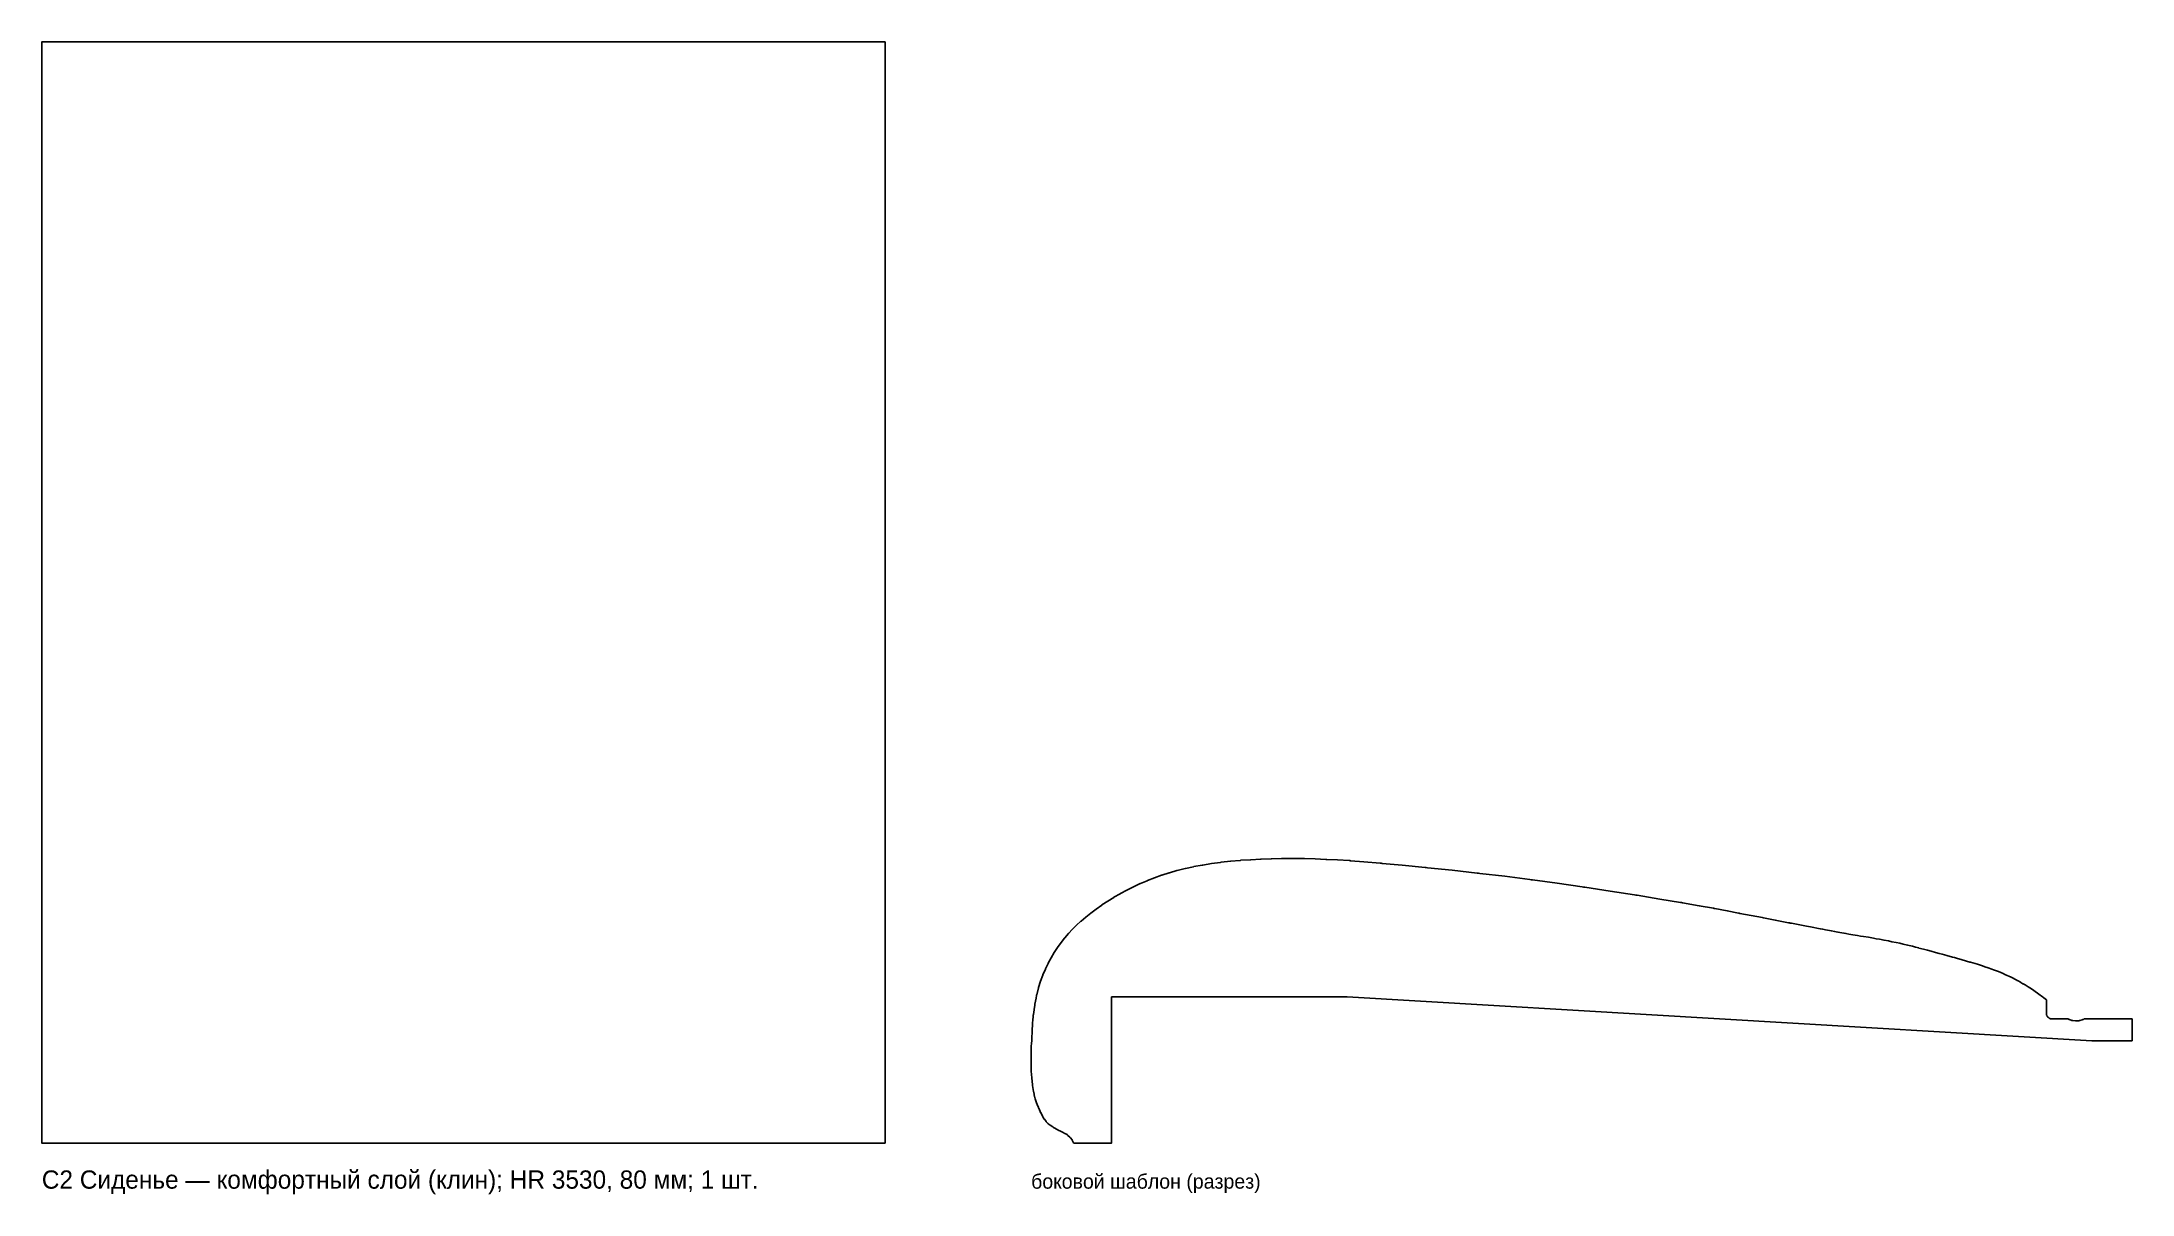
# Model space of a CAD drawing. Header units: millimetres. Extents: x 0 to 1145, y -28 to 603.
import ezdxf

# ---------------------------------------------------------------- set-up
doc = ezdxf.new("R2010")
doc.units = ezdxf.units.MM
doc.layers.add('CUT_OUT', color=7, linetype='Continuous')
doc.layers.add('TEXT', color=8, linetype='Continuous')

msp = doc.modelspace()

# ---------------------------------------------------------------- linework, layer by layer
at = {"layer": 'CUT_OUT'}
for points in [[(462, 0), (462, 603.2), (0, 603.2), (0, 0), (462, 0)], [(542, 43.1), (542, 44.1), (542, 46.2), (542, 46.8), (542, 46.9), (542, 48.5), (542.1, 50.6), (542.1, 50.6), (542.1, 51.4), (542.1, 53.3), (542.2, 54.3), (542.2, 54.3), (542.3, 56.4), (542.3, 58), (542.3, 58), (542.5, 60.6), (542.5, 61.2), (542.5, 61.2), (542.5, 61.5), (542.5, 61.5), (542.5, 62.1), (542.7, 64.7), (542.7, 64.7), (542.8, 65.5), (542.8, 65.5), (542.8, 65.5), (542.8, 65.5), (543, 67.7), (543, 67.7), (543.1, 69), (543.2, 70.1), (543.2, 70.1), (543.2, 70.2), (543.2, 70.2), (543.3, 70.4), (543.3, 70.4), (543.3, 70.5), (543.3, 70.5), (543.6, 73), (543.6, 73), (543.7, 73.3), (544, 75.4), (544, 75.4), (544.1, 76), (544.1, 76), (544.7, 79.3), (544.7, 79.3), (544.7, 79.3), (544.7, 79.3), (545, 80.9), (545, 81), (545, 81.1), (545.1, 81.1), (546.1, 85.1), (546.1, 85.2), (547.2, 88.6), (547.2, 88.7), (548.4, 92), (548.5, 92.1), (549.8, 95.3), (549.8, 95.4), (551.3, 98.4), (551.3, 98.5), (552.9, 101.5), (553, 101.5), (554.7, 104.4), (554.7, 104.4), (556.5, 107.1), (556.5, 107.2), (558.4, 109.8), (558.4, 109.9), (560.3, 112.3), (560.4, 112.4), (562.4, 114.8), (562.5, 114.8), (564.6, 117.1), (564.6, 117.1), (566.9, 119.4), (566.9, 119.4), (569.3, 121.6), (569.4, 121.6), (571.9, 123.8), (571.9, 123.8), (574.7, 126), (574.7, 126), (577.6, 128.2), (577.6, 128.2), (580.7, 130.3), (580.7, 130.3), (580.7, 130.3), (580.8, 130.4), (584, 132.4), (584, 132.5), (587.3, 134.5), (587.3, 134.5), (587.4, 134.5), (587.4, 134.6), (590.8, 136.5), (590.9, 136.6), (594.4, 138.5), (594.4, 138.5), (594.5, 138.5), (594.5, 138.5), (598.1, 140.3), (598.1, 140.4), (601.8, 142.1), (601.8, 142.1), (601.9, 142.1), (601.9, 142.1), (605.6, 143.7), (605.7, 143.8), (609.5, 145.3), (609.5, 145.3), (609.6, 145.3), (609.6, 145.3), (613.5, 146.7), (613.6, 146.7), (617.6, 148), (617.7, 148), (617.7, 148), (617.8, 148), (621.9, 149.2), (622, 149.2), (626.3, 150.3), (626.4, 150.3), (626.4, 150.4), (626.5, 150.4), (631, 151.3), (631.1, 151.4), (635.7, 152.2), (635.8, 152.3), (635.9, 152.3), (636, 152.3), (640.8, 153.1), (640.9, 153.1), (645.8, 153.7), (646, 153.8), (646, 153.8), (646.2, 153.8), (651.3, 154.4), (651.3, 154.4), (656.6, 154.8), (656.7, 154.8), (656.8, 154.9), (656.9, 154.9), (662.3, 155.2), (662.3, 155.2), (667.7, 155.5), (667.9, 155.5), (667.9, 155.5), (668.1, 155.5), (673.6, 155.7), (673.6, 155.7), (679.2, 155.8), (679.5, 155.8), (679.5, 155.8), (679.7, 155.8), (685.4, 155.8), (685.4, 155.8), (691.2, 155.8), (691.5, 155.8), (691.5, 155.8), (691.7, 155.8), (697.6, 155.6), (697.6, 155.6), (703.5, 155.4), (703.7, 155.4), (703.8, 155.4), (704, 155.4), (709.9, 155.1), (709.9, 155.1), (716.3, 154.7), (716.5, 154.7), (716.6, 154.7), (716.9, 154.6), (724.3, 154.1), (733.3, 153.3), (733.7, 153.3), (734.3, 153.2), (745.3, 152.2), (757.8, 150.9), (758.4, 150.9), (759.2, 150.8), (772.6, 149.4), (786.4, 147.9), (787.1, 147.8), (787.9, 147.7), (801.6, 146.1), (815.2, 144.3), (815.9, 144.2), (816.6, 144.2), (830.2, 142.3), (843.9, 140.3), (844.6, 140.2), (845.4, 140.1), (859.2, 138), (872.6, 135.9), (873.3, 135.8), (874, 135.7), (886.5, 133.6), (897.7, 131.8), (898.3, 131.7), (898.8, 131.6), (908, 130), (915.8, 128.6), (916.2, 128.5), (916.6, 128.4), (923.4, 127.2), (929.6, 126), (929.9, 125.9), (930.3, 125.8), (936.4, 124.7), (942.6, 123.5), (942.9, 123.4), (943.3, 123.3), (949.7, 122.1), (956.9, 120.7), (957.4, 120.6), (957.4, 120.6), (957.8, 120.5), (958.5, 120.4), (966.8, 118.8), (967.9, 118.6), (967.9, 118.6), (969, 118.4), (974.3, 117.4), (975.7, 117.1), (975.7, 117.1), (975.8, 117.1), (975.8, 117.1), (977.2, 116.8), (980.4, 116.2), (980.4, 116.2), (982.1, 115.9), (982.1, 115.9), (982.2, 115.9), (982.2, 115.9), (984, 115.6), (985, 115.4), (985, 115.4), (987.3, 115), (988.4, 114.8), (990, 114.5), (992.2, 114.1), (992.2, 114.1), (994.7, 113.7), (996.3, 113.4), (998.1, 113.1), (998.1, 113.1), (1000.7, 112.7), (1003.5, 112.2), (1005, 111.9), (1006.8, 111.6), (1006.8, 111.6), (1009.3, 111.1), (1009.4, 111.1), (1011.7, 110.7), (1013.6, 110.3), (1013.6, 110.3), (1016, 109.8), (1016, 109.8), (1017.9, 109.4), (1017.9, 109.4), (1019.7, 109), (1022.2, 108.4), (1022.2, 108.4), (1024.8, 107.8), (1026.5, 107.3), (1026.5, 107.3), (1028.3, 106.9), (1028.3, 106.8), (1030.8, 106.2), (1033.1, 105.6), (1035.1, 105.1), (1037.5, 104.4), (1037.5, 104.4), (1039.4, 103.9), (1041.1, 103.4), (1043.7, 102.7), (1046.7, 101.9), (1046.7, 101.9), (1047.9, 101.6), (1048.9, 101.3), (1052.1, 100.4), (1056.3, 99.1), (1056.4, 99.1), (1056.6, 99.1), (1060.5, 97.9), (1060.5, 97.9), (1063.3, 97), (1064.4, 96.6), (1064.5, 96.6), (1066.3, 96), (1068.3, 95.3), (1068.3, 95.3), (1069.2, 94.9), (1071.9, 93.9), (1072, 93.9), (1074.5, 92.8), (1075.5, 92.4), (1075.5, 92.4), (1078.9, 90.8), (1079, 90.8), (1082.1, 89.2), (1082.2, 89.1), (1082.8, 88.8), (1084.1, 88.1), (1084.1, 88), (1084.2, 88), (1084.2, 88), (1085.3, 87.3), (1085.4, 87.3), (1086.6, 86.6), (1088.3, 85.5), (1088.3, 85.5), (1090.1, 84.4), (1090.1, 84.4), (1091.3, 83.6), (1091.3, 83.6), (1092.1, 83), (1092.1, 83), (1092.1, 83), (1092.1, 83), (1093.4, 82.1), (1093.4, 82.1), (1094.1, 81.6), (1094.1, 81.6), (1096.1, 80.1), (1096.6, 79.7), (1096.8, 79.5), (1096.9, 79.5), (1098.2, 78.4), (1098.2, 78.4), (1098.2, 78.3), (1098.2, 71), (1098.2, 70.7), (1098.3, 70.4), (1098.3, 70.1), (1098.4, 69.9), (1098.6, 69.6), (1098.7, 69.3), (1098.9, 69.1), (1099.1, 68.9), (1099.3, 68.7), (1099.6, 68.5), (1099.8, 68.4), (1100.1, 68.2), (1100.3, 68.1), (1100.6, 68.1), (1100.9, 68), (1101.2, 68), (1110, 68), (1110.1, 68), (1110.2, 68), (1110.3, 67.9), (1110.6, 67.7), (1110.9, 67.6), (1112.2, 67.2), (1112.5, 67.1), (1112.7, 67.1), (1114.1, 66.9), (1114.4, 66.9), (1114.7, 66.9), (1116, 67), (1116.3, 67.1), (1116.6, 67.1), (1117.9, 67.5), (1118.2, 67.6), (1118.5, 67.7), (1118.9, 68), (1119, 68), (1119.1, 68), (1145.2, 68), (1145.2, 56), (1123.2, 56), (715.1, 80), (586.1, 80), (586.1, 0), (565.4, 0), (565.4, 0), (565.3, 0.1), (564.7, 1.3), (564.5, 1.6), (564.4, 1.8), (563.6, 2.9), (563.4, 3.1), (563.2, 3.3), (562.1, 4.2), (561.9, 4.4), (561.7, 4.6), (560.4, 5.3), (560.1, 5.4), (560, 5.5), (560, 5.5), (559.9, 5.6), (559.8, 5.6), (559.7, 5.7), (559.6, 5.7), (559.5, 5.7), (559.5, 5.8), (557.7, 6.7), (557.2, 6.9), (557.2, 6.9), (556.2, 7.5), (556.2, 7.5), (554.7, 8.4), (554.7, 8.4), (554.6, 8.4), (554.6, 8.4), (554.3, 8.6), (554.2, 8.6), (553.9, 8.8), (552.5, 9.7), (552.4, 9.8), (551.3, 10.6), (551.2, 10.7), (551.2, 10.7), (551.1, 10.8), (551, 10.9), (551, 10.9), (550.3, 11.7), (550.2, 11.8), (549.8, 12.3), (549.3, 13), (549.2, 13.1), (548.5, 14.3), (548.5, 14.3), (548.3, 14.6), (548.3, 14.7), (548.2, 14.8), (547.3, 16.7), (547.3, 16.7), (547.2, 16.8), (547.2, 16.8), (547.2, 16.8), (547.2, 16.8), (546.4, 18.7), (546.3, 18.8), (546.3, 18.9), (546.1, 19.3), (546.1, 19.3), (546.1, 19.4), (546.1, 19.4), (545.3, 21.1), (545.3, 21.2), (545, 22), (545, 22), (544.6, 23.2), (544.6, 23.2), (544.3, 24.2), (544.3, 24.2), (544, 25), (544, 25.1), (543.9, 25.4), (543.9, 25.4), (543.4, 27.8), (543.4, 27.8), (543.4, 27.9), (543.4, 27.9), (543.3, 28.1), (543.3, 28.2), (543.3, 28.2), (543.3, 28.2), (542.8, 31.5), (542.8, 31.5), (542.8, 31.6), (542.8, 31.6), (542.7, 31.8), (542.7, 31.8), (542.7, 31.8), (542.3, 35.7), (542.3, 35.8), (542.1, 39.4), (542.1, 39.4), (542.1, 40.6), (542, 43.1), (542, 43.1)]]:
    msp.add_lwpolyline(points, close=True, dxfattribs=at)

# ---------------------------------------------------------------- texts
at = {"layer": 'TEXT'}
for s, height, p in [('С2 Сиденье — комфортный слой (клин); HR 3530, 80 мм; 1 шт.', 10, (0, -25)), ('боковой шаблон (разрез)', 8, (542, -25))]:
    msp.add_text(s, height=height, dxfattribs=at).set_placement(p)

doc.saveas('drawing.dxf')
